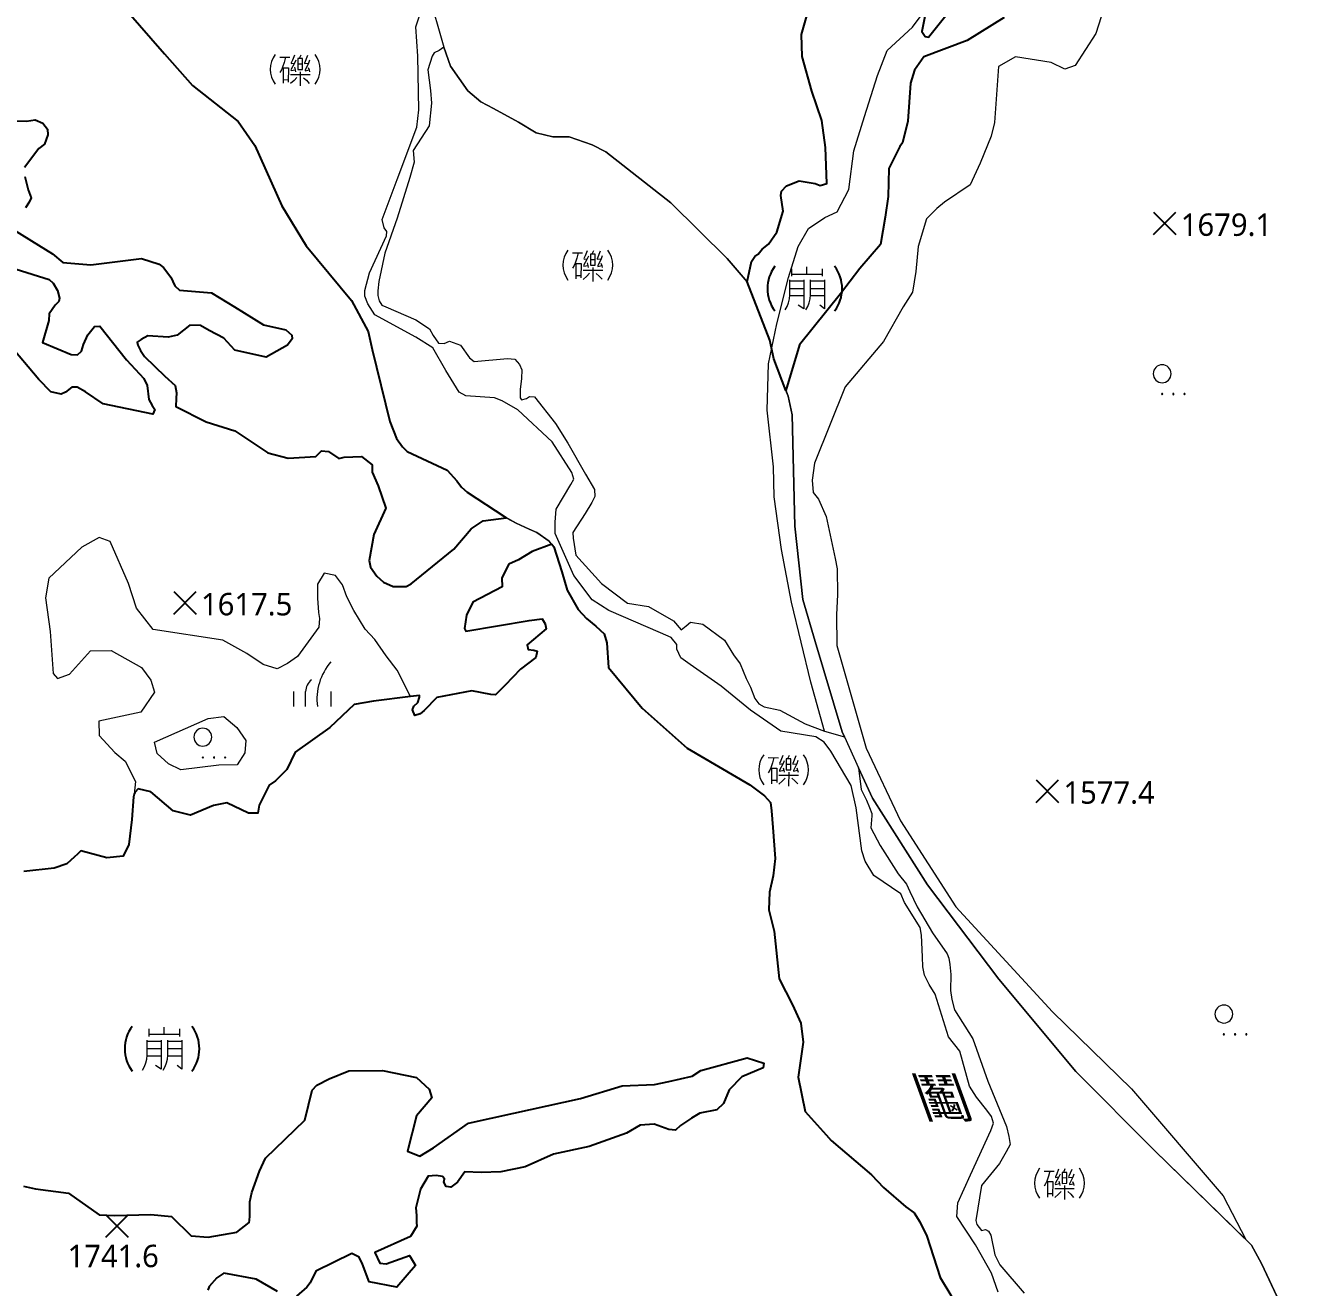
# Model space of a CAD drawing. Header units: metres. Extents: x 232867 to 235443, y 2535802 to 2538582.
# Drawn here: x 234723.9 to 235154.1, y 2537856.5 to 2538278.7 of the extents above; entities that cross this region are included whole.
import ezdxf
from ezdxf.enums import TextEntityAlignment as Align

# ---------------------------------------------------------------- set-up
doc = ezdxf.new("R2010")
doc.units = ezdxf.units.M
for name, color, linetype, lineweight in [('9510101', 5, 'Continuous', 20), ('9510104', 5, 'Continuous', 20), ('9510109', 4, 'Continuous', 20), ('9710500', 3, 'Continuous', 20), ('9720000', 3, 'Continuous', 20)]:
    doc.layers.add(name, color=color, linetype=linetype, lineweight=lineweight)
doc.layers.add('9540203', color=34, linetype='Continuous', lineweight=20, true_color=0xa55200)
doc.layers.add('9790201', color=34, linetype='145', lineweight=20, true_color=0xa55200)
doc.layers.add('9810200', color=7, linetype='Continuous')
doc.layers.add('9820205', color=34, linetype='Continuous', true_color=0xa55200)
doc.styles.add('LMP', font='')
doc.styles.get('LMP').set_extended_font_data('Microsoft JhengHei')
doc.linetypes.add('145', pattern='A,0,-7.5,[10,base.shx,S=1,R=0,X=0,Y=0]', length=7.5)

# ---------------------------------------------------------------- blocks, each defined once
blk = doc.blocks.new('95423')
at = {"linetype": 'Continuous'}
for points in [[(-8.038459, 4.930951, 0.333333), (-8.038459, -5.069049)], [(5.294874, -5.069049, 0.333333), (5.294874, 4.930951)]]:
    blk.add_lwpolyline(points, format="xyb", dxfattribs=at)
for points in [[(-1.658659, 4.693477), (-2.248486, 3.049291), (-2.745182, 2.087597), (-2.667573, 1.87044), (-1.565528, 2.041063)], [(0.467822, 4.7245), (-0.028874, 3.576672)], [(2.765042, 4.569388), (1.694041, 2.056575), (1.756128, 1.854929), (3.044434, 1.979019)], [(-6.517338, 4.020808), (-3.120598, 3.98995)], [(-4.649285, 4.003837), (-5.035124, 2.261878), (-5.652713, 0.610952), (-6.007826, -0.237655), (-6.486458, -1.086262)], [(-5.703949, 0.488515), (-3.645549, 0.487518), (-3.691487, -4.344848)], [(-5.412274, 0.488373), (-5.381306, -4.711387)], [(-1.177484, 2.956224), (-1.565528, 2.041063), (-2.791747, -0.20806), (-2.714138, -0.47175), (-1.348224, -0.20806)], [(-1.565528, 0.629545), (-1.348224, -0.20806), (-1.22405, -0.844019)], [(-0.510049, 3.545649), (-0.510049, -0.130504), (1.07317, -0.099481), (1.07317, 3.56116), (-0.028874, 3.576672), (-0.510049, 3.545649)], [(-0.510049, 1.823907), (1.07317, 1.792884)], [(3.416956, 3.018268), (3.044434, 1.979019), (1.926867, -0.316638), (1.973432, -0.533795), (3.308304, -0.223571)], [(3.01339, 0.536478), (3.308304, -0.223571), (3.463521, -0.85953)], [(-3.685038, -3.666464), (-5.358978, -3.619674)], [(-2.962791, -1.812378), (3.587391, -1.812378)], [(-0.851832, -2.836116), (-1.705529, -3.766788), (-2.931747, -4.852571)], [(0.327822, -0.850683), (0.281257, -5.550575)], [(1.398823, -2.851627), (2.392216, -3.735766), (3.354564, -4.790527)]]:
    blk.add_lwpolyline(points)
blk = doc.blocks.new('98225')
at = {"lineweight": 0}
for points in [[(-4.3718, 4.121213), (-4.3718, 6.620776)], [(5.936866, 4.746473), (4.999714, 4.746473), (0.313957, 4.746473), (-4.3718, 4.746473)], [(0.625848, 7.246036), (0.625848, 4.746473)], [(5.936866, 4.121213), (5.936866, 6.620776)], [(-6.557994, -7.127561), (-5.892824, -5.979033), (-5.403554, -4.744772), (-5.10201, -3.451385), (-4.997061, -2.128435), (-4.997061, -1.815065), (-4.997061, 2.87217)], [(-4.997061, 2.558801), (-0.311303, 2.558801), (-0.311303, -2.128435), (-0.311303, -6.81567), (-2.185606, -5.565149)], [(-4.997061, 0.059238), (-0.311303, 0.059238)], [(-0.311303, 2.87217), (-0.311303, 2.558801)], [(0.313957, -7.127561), (0.979128, -5.979033), (1.468397, -4.744772), (1.769941, -3.451385), (1.876369, -2.128435), (1.876369, 2.558801), (1.876369, 2.87217)], [(1.876369, 2.558801), (6.560648, 2.558801)], [(1.876369, 0.059238), (6.560648, 0.059238)], [(6.560648, 2.87217), (6.560648, -1.815065), (6.560648, -6.503779), (6.560648, -6.81567), (4.999714, -5.565149)], [(-0.311303, -2.440326), (-4.997061, -2.440326)], [(6.560648, -2.440326), (1.876369, -2.440326)]]:
    blk.add_lwpolyline(points, dxfattribs=at)
for start, end in [(143.130102, 216.869898), (323.130102, 36.869898)]:
    blk.add_arc((0, 0), 12.5, start, end)
blk = doc.blocks.new('97132')
at = {"linetype": 'Continuous'}
for points in [[(-3.2, 6.8, 1), (2.8, 6.8, 1)], [(-0.4, 0, 1), (0, 0, 1)], [(3.35, 0, 1), (3.75, 0, 1)], [(7.1, 0, 1), (7.5, 0, 1)]]:
    blk.add_lwpolyline(points, format="xyb", close=True, dxfattribs=at)
blk = doc.blocks.new('97200')
at = {"linetype": 'Continuous'}
for points in [[(6.25, 15, 0.214635), (1.75, 0)], [(-0.25, 9, 0.201941), (-2.25, 5)]]:
    blk.add_lwpolyline(points, format="xyb", dxfattribs=at)
for points in [[(-6.25, 5), (-6.25, 0)], [(-2.25, 0), (-2.25, 5)], [(6.25, 5), (6.25, 0)]]:
    blk.add_lwpolyline(points, dxfattribs=at)
blk = doc.blocks.new('98120')
at = {"linetype": 'Continuous'}
for points in [[(-3.75, -3.75), (3.75, 3.75)], [(-3.75, 3.75), (3.75, -3.75)]]:
    blk.add_lwpolyline(points, dxfattribs=at)

msp = doc.modelspace()

# ---------------------------------------------------------------- linework, layer by layer
at = {"layer": '9510101', "lineweight": 0, "flags": 128}
for points in [[(234858.60208, 2538290.006948), (234863.83358, 2538271.552748), (234862.30268, 2538270.406548), (234860.62828, 2538269.661648), (234859.90738, 2538268.486448), (234858.48398, 2538263.944148), (234859.41808, 2538257.083548), (234859.74568, 2538252.848348), (234858.93238, 2538245.242348), (234853.59408, 2538237.013548), (234853.91918, 2538233.070548), (234852.50068, 2538227.943748), (234848.23038, 2538214.316848), (234844.09028, 2538202.590848), (234842.12378, 2538193.075348), (234841.71108, 2538190.002948), (234841.72448, 2538188.395548), (234842.17748, 2538186.645648), (234843.06648, 2538185.191848), (234844.38648, 2538184.618448), (234854.50568, 2538180.319648), (234859.06118, 2538177.289248), (234860.24848, 2538175.107148), (234862.02398, 2538172.491748), (234863.89848, 2538172.410048), (234865.68058, 2538173.170248), (234869.41738, 2538171.860448), (234872.43378, 2538167.564148), (234873.93398, 2538166.384548), (234885.10348, 2538167.372948), (234887.63948, 2538167.096248), (234889.14458, 2538165.320648), (234889.90448, 2538163.538748), (234889.77898, 2538160.706148), (234889.36288, 2538156.976948), (234889.38638, 2538154.145648), (234889.83838, 2538153.553348), (234891.47398, 2538154.014248), (234892.51218, 2538154.619148), (234894.15268, 2538154.483948), (234901.23118, 2538145.602048), (234905.30928, 2538139.079248), (234911.20798, 2538128.697148), (234914.23178, 2538123.506748), (234914.40058, 2538121.123748), (234913.37348, 2538119.177748), (234911.16898, 2538115.433448), (234907.04818, 2538109.139648), (234907.06428, 2538107.202448), (234908.00548, 2538101.547348), (234916.57908, 2538092.081948), (234925.27828, 2538085.449148), (234932.29248, 2538084.316048), (234940.67758, 2538079.617948), (234943.23698, 2538076.509948), (234944.86518, 2538077.864848), (234946.34548, 2538079.069548), (234950.52318, 2538078.508748), (234957.72228, 2538073.055448), (234960.74358, 2538068.163048), (234963.00368, 2538065.201548), (234964.98188, 2538060.300348), (234966.49688, 2538057.332648), (234967.86908, 2538053.618548), (234969.22518, 2538051.841648), (234971.02208, 2538050.813648), (234976.24798, 2538049.665448), (234984.78078, 2538045.117548), (234991.20998, 2538042.638348), (234997.86958, 2538040.795848), (235002.62428, 2538030.375148), (235003.43008, 2538023.079648), (235005.24808, 2538019.518348), (235006.31098, 2538017.142948), (235007.07348, 2538015.062948), (235007.07968, 2538014.317948), (235006.66598, 2538010.290748), (235009.84498, 2538004.356448), (235015.88528, 2537994.869648), (235018.59618, 2537991.464948), (235019.80938, 2537988.941748), (235022.23588, 2537983.895248), (235027.37578, 2537975.146048), (235032.20278, 2537968.182548), (235032.81118, 2537966.697448), (235033.12658, 2537964.613648), (235033.45308, 2537961.188848), (235033.34858, 2537955.823048), (235033.82038, 2537952.846448), (235034.74298, 2537949.426648), (235040.78568, 2537939.641848), (235045.82108, 2537925.526748), (235052.05738, 2537910.378648), (235052.83098, 2537906.957648), (235053.30028, 2537904.279048), (235051.97888, 2537901.883548), (235049.77558, 2537897.990248), (235043.72608, 2537890.636948), (235041.88648, 2537878.848348), (235042.19568, 2537877.509748), (235043.70198, 2537875.585148), (235045.04078, 2537875.894448), (235046.08888, 2537875.307148), (235046.84518, 2537873.972348), (235048.24088, 2537867.426948), (235049.90858, 2537864.013348), (235058.03518, 2537854.544248)], [(235049.35188, 2537854.884948), (235047.10388, 2537861.303048), (235041.75828, 2537870.767148), (235035.53498, 2537880.223948), (235035.78968, 2537884.761248), (235040.09998, 2537894.160648), (235046.85198, 2537908.993648), (235047.70898, 2537911.487948), (235047.10548, 2537913.677248), (235045.47808, 2537915.857948), (235042.07688, 2537920.218148), (235039.70578, 2537923.855548), (235036.53608, 2537935.532548), (235032.69238, 2537940.327948), (235028.18418, 2537954.626948), (235026.25558, 2537957.829148), (235024.61958, 2537961.033848), (235024.15758, 2537963.809648), (235023.98318, 2537967.172948), (235023.63078, 2537974.338548), (235023.16998, 2537976.967948), (235017.98038, 2537985.263048), (235016.78568, 2537988.178948), (235007.66358, 2537994.392648), (235004.84388, 2537999.196648), (235003.64548, 2538002.551348), (235001.76918, 2538017.018948), (235000.09768, 2538024.465948), (234993.27218, 2538035.965748), (234991.05228, 2538039.019248), (234988.25818, 2538040.751248), (234976.53838, 2538042.700448), (234966.38618, 2538049.636948), (234956.66298, 2538057.747548), (234946.21578, 2538064.974148), (234943.12548, 2538067.142548), (234941.78448, 2538070.057148), (234941.77108, 2538071.666248), (234939.84978, 2538073.990848), (234936.32558, 2538075.570348), (234919.00048, 2538083.031548), (234913.41118, 2538086.641748), (234907.34518, 2538094.783148), (234901.08398, 2538108.774748), (234901.05218, 2538112.578248), (234901.45438, 2538116.970548), (234906.35968, 2538125.204548), (234907.36898, 2538126.968648), (234906.61928, 2538129.156748), (234900.09608, 2538139.488748), (234888.59548, 2538150.217648), (234883.30358, 2538153.245148), (234880.80828, 2538154.248248), (234871.14738, 2538154.898148), (234868.94338, 2538156.049848), (234864.49378, 2538163.327148), (234860.18798, 2538170.898248), (234854.45238, 2538174.507248), (234840.78448, 2538181.999348), (234838.41338, 2538185.636748), (234837.36738, 2538188.261248), (234837.35158, 2538190.162948), (234838.91178, 2538196.027948), (234844.66058, 2538208.365448), (234844.79468, 2538209.829548), (234843.90598, 2538211.138648), (234843.15128, 2538213.911948), (234848.16008, 2538227.267248), (234854.74378, 2538244.732148), (234855.42638, 2538250.589748), (234855.12988, 2538268.581748), (234854.46288, 2538278.378048), (234855.74648, 2538282.338848)]]:
    msp.add_lwpolyline(points, dxfattribs=at).dxf.unprotected_set("ltscale", 0)
at = {"layer": '9510104', "lineweight": 0, "flags": 128}
msp.add_lwpolyline([(234991.209976, 2538042.638355), (234986.619494, 2538059.01218), (234980.111185, 2538085.842317), (234976.85703, 2538103.458004), (234974.416511, 2538121.073691), (234974.145299, 2538131.101158), (234971.975991, 2538150.072003), (234972.518414, 2538165.519711), (234975.299104, 2538178.983478), (234979.211255, 2538194.451526), (234982.44268, 2538204.820275), (234985.848236, 2538210.914869), (234991.361195, 2538214.542244), (234995.481969, 2538216.417584), (234999.325184, 2538223.942809), (235000.991773, 2538236.83918), (235004.560916, 2538248.333379), (235008.938821, 2538262.079945), (235012.179708, 2538270.380344), (235020.624387, 2538278.251934), (235026.235678, 2538285.745042)], dxfattribs=at).dxf.unprotected_set("ltscale", 0)
at = {"layer": '9510109', "lineweight": 0, "flags": 128}
for points in [[(235033.444314, 2537853.861148), (235029.936314, 2537859.855348), (235025.398914, 2537873.650748), (235023.055714, 2537878.496348), (235021.253714, 2537881.446948), (235018.448714, 2537883.514148), (235010.981314, 2537889.986148), (235006.930114, 2537894.193748), (234993.485714, 2537905.607548), (234991.765214, 2537907.565748), (234984.782614, 2537915.343148), (234982.444214, 2537926.886648), (234984.084814, 2537938.588848), (234983.283914, 2537944.923248), (234980.504714, 2537951.052948), (234976.031314, 2537959.788948), (234974.308314, 2537975.764948), (234972.608314, 2537982.820148), (234972.828914, 2537988.764148), (234973.987514, 2537994.223348), (234974.725514, 2538000.018748), (234973.966914, 2538010.412548), (234973.426914, 2538015.941948), (234973.180714, 2538018.729948), (234971.181314, 2538021.022348), (234966.179114, 2538024.723748), (234945.276614, 2538036.963948), (234930.141914, 2538050.324548), (234918.901314, 2538063.919348), (234918.421914, 2538072.232548), (234917.422114, 2538075.172148), (234914.718914, 2538077.804348), (234911.543314, 2538080.395748), (234908.749514, 2538083.312348), (234905.060114, 2538089.875148), (234903.347514, 2538095.986748), (234900.625314, 2538104.282948), (234899.094114, 2538106.285548), (234894.930914, 2538109.173348), (234892.395914, 2538110.245748), (234888.032514, 2538112.286748), (234884.235514, 2538114.319948), (234871.599914, 2538122.655148), (234869.686714, 2538124.332548), (234868.156714, 2538126.429748), (234864.946314, 2538129.965748), (234851.528114, 2538136.234348), (234849.990514, 2538137.765348), (234847.951114, 2538140.624748), (234845.760114, 2538146.270548), (234839.849914, 2538170.420748), (234838.560314, 2538176.384948), (234832.985914, 2538186.749148), (234817.792514, 2538205.077148), (234809.567714, 2538218.497148), (234800.629914, 2538238.629148), (234794.977514, 2538246.681348), (234779.747714, 2538258.732548), (234770.351714, 2538269.289548), (234749.057114, 2538293.882348)], [(234858.602114, 2538290.006948), (234863.833614, 2538271.552748), (234866.107514, 2538265.186148), (234871.899714, 2538256.970148), (234876.224914, 2538253.198748), (234880.469514, 2538251.005548), (234888.803514, 2538246.468348), (234894.708314, 2538242.879348), (234900.286714, 2538241.532948), (234905.781714, 2538241.560748), (234913.479714, 2538238.914148), (234918.078114, 2538236.563548), (234939.829714, 2538219.486148), (234958.609914, 2538200.871948), (234965.322914, 2538192.999548), (234972.898114, 2538173.467548), (234974.240514, 2538167.294948), (234979.009314, 2538154.769348), (234980.401914, 2538148.545148), (234981.229114, 2538111.250548), (234983.904714, 2538086.697948), (234988.093514, 2538072.654148), (234997.104714, 2538042.472348), (234997.869614, 2538040.795848), (235002.624314, 2538030.375148), (235007.239114, 2538020.261148), (235025.627114, 2537991.275948), (235049.525314, 2537959.622548), (235075.265114, 2537928.707348), (235101.523714, 2537902.413948), (235134.119914, 2537870.643748), (235137.395914, 2537864.496148), (235148.826514, 2537840.283748)]]:
    msp.add_lwpolyline(points, dxfattribs=at).dxf.unprotected_set("ltscale", 0)
at = {"layer": '9790201', "flags": 128}
for points in [[(235165.338269, 2538569.261751), (235136.04634, 2538531.748751), (235133.773789, 2538527.398361), (235133.23136, 2538523.352824), (235135.566616, 2538520.488726), (235135.898027, 2538515.585587), (235133.653066, 2538508.060822), (235131.940501, 2538505.735913), (235121.863586, 2538502.178032), (235118.430931, 2538498.393953), (235116.442135, 2538494.623434), (235110.661353, 2538461.956994), (235108.237981, 2538441.732019), (235106.550498, 2538436.521315), (235105.726822, 2538431.607327), (235108.179963, 2538415.179993), (235111.117845, 2538409.435525), (235114.053219, 2538403.979636), (235122.786602, 2538395.980775), (235127.770969, 2538387.369497), (235128.998794, 2538379.01154), (235129.947879, 2538369.496553), (235123.783015, 2538347.793423), (235121.784186, 2538345.177222), (235120.069112, 2538343.140892), (235112.601177, 2538338.453103), (235109.145948, 2538337.266239), (235103.933006, 2538338.948897), (235093.474517, 2538346.065746), (235087.405292, 2538346.585949), (235083.952572, 2538345.110505), (235080.233653, 2538341.035134), (235079.407469, 2538336.409725), (235083.201633, 2538331.827712), (235090.265091, 2538316.59809), (235089.242938, 2538301.292528), (235085.609298, 2538287.405453), (235081.953084, 2538276.115594), (235075.115364, 2538265.37306), (235071.660136, 2538264.186196), (235067.019721, 2538266.451437), (235055.16252, 2538268.360294), (235049.414674, 2538265.131676), (235048.133848, 2538246.360448), (235047.018892, 2538241.732327), (235043.342612, 2538232.751104), (235039.940056, 2538225.50407), (235031.327066, 2538219.651115), (235028.745677, 2538217.606648), (235025.310514, 2538214.111148), (235022.503058, 2538204.849482), (235021.70948, 2538196.47254), (235020.61459, 2538189.535783), (235017.480739, 2538184.600098), (235010.939316, 2538172.994537), (234998.075011, 2538157.866355), (234987.899947, 2538132.37372), (234987.083796, 2538126.593994), (234987.407682, 2538122.556593), (234989.160379, 2538120.26423), (234991.809489, 2538114.517049), (234994.820108, 2538100.403775), (234995.42775, 2538096.946246), (234995.502996, 2538088.288861), (234995.271913, 2538081.64882), (234995.362208, 2538071.259958), (235005.190153, 2538037.008499), (235016.665449, 2538012.585016), (235035.108892, 2537983.897934), (235067.47107, 2537948.703707), (235093.975042, 2537922.97836), (235124.609605, 2537887.190701), (235132.211216, 2537872.504017)], [(234965.3229, 2538192.9995), (234958.6099, 2538200.8719), (234939.8297, 2538219.4861), (234918.0781, 2538236.5635), (234913.4797, 2538238.9141), (234905.7817, 2538241.5607), (234900.2867, 2538241.5329), (234894.7083, 2538242.8793), (234888.8035, 2538246.4683), (234880.4695, 2538251.0055), (234876.2249, 2538253.1987), (234871.8997, 2538256.9701), (234866.1075, 2538265.1861), (234863.833623, 2538271.552724)], [(234997.86963, 2538040.795831), (234997.1047, 2538042.4723), (234988.0935, 2538072.6541), (234983.9047, 2538086.6979), (234981.2291, 2538111.2505), (234980.4019, 2538148.5451), (234979.0093, 2538154.7693), (234978.308077, 2538156.611113)], [(234884.669808, 2538114.087339), (234888.0325, 2538112.2867), (234892.3959, 2538110.2457), (234894.9309, 2538109.1733), (234899.0941, 2538106.2855), (234899.925595, 2538105.198019)], [(234852.643885, 2538054.201927), (234848.254775, 2538063.058752), (234844.476379, 2538067.902835), (234840.692813, 2538073.320939), (234837.501871, 2538076.73537), (234833.710553, 2538083.014503), (234831.371072, 2538087.585071), (234829.89856, 2538091.589716), (234827.572001, 2538094.725234), (234823.829786, 2538095.551178), (234821.565252, 2538091.798457), (234821.606601, 2538087.206298), (234821.937802, 2538082.329827), (234822.243159, 2538080.323457), (234821.981736, 2538077.450658), (234814.887946, 2538067.624847), (234811.461425, 2538065.29638), (234808.029735, 2538063.541934), (234803.420552, 2538064.933801), (234797.928895, 2538068.613651), (234789.844088, 2538073.13024), (234766.541918, 2538076.642757), (234761.019248, 2538083.766727), (234758.358905, 2538092.065725), (234752.199678, 2538106.072535), (234748.452294, 2538107.472499), (234742.735395, 2538104.261411), (234731.625045, 2538093.823795), (234730.53542, 2538087.211771), (234732.072542, 2538076.031877), (234733.060974, 2538061.976486), (234734.512812, 2538060.267921), (234738.521619, 2538061.740756), (234745.6335, 2538069.557497), (234752.527892, 2538069.622271), (234762.633901, 2538063.976534), (234765.832596, 2538059.701073), (234767.017842, 2538055.69373), (234762.481021, 2538049.049318), (234748.430815, 2538046.046972), (234748.474749, 2538041.167802), (234753.69723, 2538035.476184), (234757.17027, 2538032.638471), (234760.67949, 2538025.782619), (234760.211504, 2538021.510565)], [(235132.211216, 2537872.504017), (235101.5237, 2537902.4139), (235075.2651, 2537928.7073), (235049.5253, 2537959.6225), (235025.6271, 2537991.2759), (235007.2391, 2538020.2611), (235002.624305, 2538030.375181)], [(235143.342161, 2537851.900675), (235137.3959, 2537864.4961), (235134.1199, 2537870.6437), (235132.211216, 2537872.504017)]]:
    msp.add_lwpolyline(points, dxfattribs=at)
msp.add_lwpolyline([(234788.589915, 2538031.269274), (234775.795035, 2538029.69491), (234771.701627, 2538031.692389), (234767.886323, 2538035.146704), (234766.9793, 2538038.919172), (234784.956629, 2538046.940786), (234790.191016, 2538047.571625), (234794.591093, 2538043.831956), (234797.540924, 2538039.496979), (234797.286193, 2538035.422758), (234794.702759, 2538031.326671)], close=True, dxfattribs=at)
at = {"layer": '9820205', "flags": 128}
for points in [[(234719.3911, 2538331.5199), (234728.0393, 2538321.5395), (234749.0571, 2538293.8823), (234770.3517, 2538269.2895), (234779.7477, 2538258.7325), (234794.9775, 2538246.6813), (234800.6299, 2538238.6291), (234809.5677, 2538218.4971), (234817.7925, 2538205.0771), (234832.9859, 2538186.7491), (234838.5603, 2538176.3849), (234839.8499, 2538170.4207), (234845.7601, 2538146.2705), (234847.9511, 2538140.6247), (234849.9905, 2538137.7653), (234851.5281, 2538136.2343), (234864.9463, 2538129.9657), (234868.1567, 2538126.4297), (234869.6867, 2538124.3325), (234871.5999, 2538122.6551), (234884.2355, 2538114.3199), (234884.669808, 2538114.087339)], [(235024.726861, 2538281.863654), (235023.746954, 2538276.824155), (235024.936082, 2538275.075894), (235025.964384, 2538274.93893), (235038.882401, 2538291.041667)], [(234965.3229, 2538192.9995), (234966.766467, 2538199.876636), (234967.941846, 2538201.522437), (234968.976348, 2538202.275225), (234970.300446, 2538203.922422), (234972.516863, 2538205.577996), (234975.307244, 2538209.616801), (234977.327883, 2538216.62068), (234976.537227, 2538221.963399), (234976.822902, 2538223.303617), (234978.443133, 2538225.102209), (234982.741625, 2538226.777331), (234988.103377, 2538225.93598), (234989.745829, 2538225.208325), (234991.970089, 2538225.972283), (234991.56677, 2538238.006317), (234990.297276, 2538247.059917), (234986.939171, 2538256.836983), (234983.714099, 2538268.39868), (234983.500022, 2538275.827423), (234986.962108, 2538288.046362)], [(235051.291289, 2538281.48133), (235038.887032, 2538273.740689), (235024.408214, 2538268.326472), (235021.365633, 2538263.899341), (235019.936941, 2538259.487363), (235019.03248, 2538246.742947), (235017.329374, 2538239.519926), (235016.456572, 2538238.335074), (235012.694178, 2538230.945638), (235012.482228, 2538221.530381), (235011.512466, 2538214.608409), (235009.973285, 2538205.474857), (235002.977994, 2538197.466742), (234996.575302, 2538189.022943), (234982.888102, 2538171.979984), (234978.308077, 2538156.611113)], [(234715.067934, 2538246.877947), (234724.148366, 2538246.764667), (234727.060217, 2538247.229102), (234729.694866, 2538246.088344), (234731.171046, 2538244.062559), (234731.333822, 2538242.17012), (234730.194955, 2538239.099929), (234728.312771, 2538237.625341), (234723.557939, 2538231.315988)], [(234723.58538, 2538228.256758), (234724.792198, 2538223.751713), (234725.690451, 2538221.137737), (234725.120364, 2538219.67548), (234723.825255, 2538217.76934)], [(234717.902807, 2538211.594704), (234732.856874, 2538202.41109), (234736.381935, 2538199.530421), (234745.720244, 2538198.744044), (234762.614731, 2538200.79679), (234768.573408, 2538198.962278), (234770.050012, 2538197.804077), (234772.424626, 2538194.603185), (234773.770332, 2538191.685643), (234775.396168, 2538190.235826), (234786.108064, 2538189.310904), (234793.773833, 2538184.694632), (234803.505275, 2538178.632675), (234810.998239, 2538176.944964), (234812.919919, 2538175.204908), (234813.078318, 2538173.887813), (234811.483912, 2538171.821704), (234804.335247, 2538167.79879), (234793.903481, 2538170.191436), (234790.202804, 2538174.112416), (234785.341011, 2538176.703904), (234782.391315, 2538178.437271), (234778.861056, 2538178.55104), (234774.627097, 2538175.131797), (234771.544517, 2538174.515105), (234764.776765, 2538174.892326), (234762.581672, 2538173.696238), (234761.266191, 2538172.80228), (234761.422418, 2538171.775214), (234762.320403, 2538170.02045), (234763.662131, 2538167.975987), (234770.485004, 2538161.428082), (234773.894471, 2538158.374511), (234774.3579, 2538155.880997), (234774.227922, 2538153.969643), (234774.104505, 2538151.323683), (234784.297474, 2538146.129838), (234793.882598, 2538143.134283), (234804.977489, 2538135.74491), (234811.757053, 2538134.045399), (234821.016602, 2538134.573186), (234822.911054, 2538136.501117), (234825.26631, 2538136.229377), (234828.669216, 2538133.910411), (234830.429752, 2538134.36775), (234836.310018, 2538134.569924), (234839.8639, 2538131.811577), (234839.886211, 2538129.313919), (234841.838407, 2538124.777324), (234844.40501, 2538117.307834), (234840.366648, 2538108.453895), (234838.826644, 2538099.770359), (234839.287448, 2538097.570688), (234841.373561, 2538094.504685), (234843.597526, 2538092.46851), (234846.845518, 2538091.029689), (234851.256702, 2538091.071129), (234852.866262, 2538091.96785), (234867.173763, 2538103.563062), (234872.994972, 2538110.376683), (234876.941414, 2538113.058558), (234884.669808, 2538114.087339)], [(234720.749583, 2538197.276646), (234731.71378, 2538193.784886), (234733.10888, 2538192.553626), (234734.515371, 2538190.078091), (234735.230009, 2538187.596049), (234734.963394, 2538186.487425), (234733.72945, 2538185.231438), (234731.818842, 2538182.309912), (234731.700724, 2538180.096567), (234729.553881, 2538172.748352), (234739.139434, 2538168.690567), (234741.21626, 2538168.571836), (234742.588575, 2538169.829124), (234743.260176, 2538172.047674), (234744.75314, 2538175.241802), (234746.941755, 2538178.027678), (234748.739309, 2538178.182849), (234757.69883, 2538166.929417), (234763.430257, 2538160.62315), (234764.558741, 2538158.283265), (234765.155261, 2538153.587879), (234766.279948, 2538151.662753), (234767.122831, 2538150.288034), (234766.444901, 2538148.760747), (234749.807505, 2538152.19915), (234743.959226, 2538156.153819), (234741.176623, 2538157.786824), (234739.377803, 2538157.769906), (234737.179062, 2538156.090051), (234735.801684, 2538155.385773), (234732.334821, 2538156.182755), (234728.284096, 2538160.292595), (234718.210014, 2538172.365132)], [(234978.308077, 2538156.611113), (234974.2405, 2538167.2949), (234972.8981, 2538173.4675), (234965.3229, 2538192.9995)], [(234899.925595, 2538105.198019), (234893.36795, 2538102.745966), (234888.756699, 2538100.013378), (234885.630044, 2538098.489969), (234883.277467, 2538093.985723), (234883.303951, 2538090.997865), (234873.480725, 2538085.825858), (234871.425862, 2538081.473812), (234870.717993, 2538076.985006), (234871.174495, 2538076.092861), (234892.375724, 2538079.728234), (234896.7078, 2538080.217122), (234897.768998, 2538078.583627), (234898.082602, 2538076.943113), (234891.70096, 2538071.504607), (234892.01324, 2538070.013486), (234893.959634, 2538069.732949), (234895.008915, 2538069.44399), (234894.578897, 2538067.348278), (234889.529683, 2538063.416335), (234884.344192, 2538057.989059), (234881.082584, 2538054.820925), (234879.586071, 2538054.95628), (234873.146164, 2538056.091061), (234861.502227, 2538053.890066), (234857.204581, 2538049.516963), (234855.86818, 2538048.458578), (234854.07925, 2538047.844162), (234853.31444, 2538049.77925), (234853.752404, 2538050.978604), (234855.08748, 2538052.186381), (234855.669666, 2538053.984711), (234855.664369, 2538054.582282), (234852.643885, 2538054.201927)], [(234899.925595, 2538105.198019), (234900.6253, 2538104.2829), (234903.3475, 2538095.9867), (234905.0601, 2538089.8751), (234908.7495, 2538083.3123), (234911.5433, 2538080.3957), (234914.7189, 2538077.8043), (234917.4221, 2538075.1721), (234918.4219, 2538072.2325), (234918.9013, 2538063.9193)], [(234918.9013, 2538063.9193), (234930.1419, 2538050.324508), (234945.276604, 2538036.963954), (234966.1791, 2538024.7237)], [(234852.643885, 2538054.201927), (234840.279811, 2538052.644978), (234833.859767, 2538051.538866), (234825.703761, 2538043.842621), (234814.112792, 2538035.665911), (234811.323577, 2538029.812917), (234807.46919, 2538026.041597), (234805.389167, 2538024.528015), (234802.008496, 2538017.922442), (234801.583775, 2538015.229159), (234798.443878, 2538015.199679), (234791.23519, 2538018.717727), (234786.757568, 2538017.779256), (234779.010392, 2538014.569009), (234773.315432, 2538016.009594), (234765.782546, 2538022.363299), (234761.586747, 2538023.369743), (234760.401189, 2538022.16337), (234760.211504, 2538021.510565)], [(234966.1791, 2538024.7237), (234971.1813, 2538021.0223), (234973.1807, 2538018.7299), (234973.4269, 2538015.9419), (234973.9669, 2538010.4125), (234974.7255, 2538000.0187), (234973.9875, 2537994.2233), (234972.8289, 2537988.7641), (234972.6083, 2537982.8201), (234974.3083, 2537975.7649), (234976.0313, 2537959.7889)], [(234760.211504, 2538021.510565), (234759.965874, 2538020.665229), (234759.435332, 2538013.040578), (234758.462855, 2538004.66475), (234756.553538, 2538000.762286), (234751.025311, 2538000.262168), (234742.332027, 2538002.571035), (234741.294664, 2538001.515458), (234740.255977, 2538000.609274), (234737.735342, 2537998.195124), (234733.411212, 2537996.809878), (234723.253195, 2537995.668671)], [(234976.0313, 2537959.7889), (234980.504735, 2537951.052947), (234983.283886, 2537944.923298), (234984.084784, 2537938.588822), (234982.444222, 2537926.886656), (234984.782635, 2537915.343118), (234991.765199, 2537907.565701)], [(234723.230983, 2537890.40973), (234727.225608, 2537889.451742), (234738.200326, 2537887.990426), (234748.514223, 2537880.834422), (234753.783607, 2537880.599461), (234765.73948, 2537880.8539), (234772.720846, 2537880.208372), (234779.327358, 2537873.728629), (234785.025055, 2537873.355475), (234794.548301, 2537875.009202), (234798.648361, 2537878.176355), (234798.784344, 2537878.888692), (234798.91269, 2537880.45423), (234798.901234, 2537881.734032), (234798.88596, 2537883.440434), (234798.870686, 2537885.146836), (234799.554418, 2537888.281921), (234802.195369, 2537895.417317), (234804.150041, 2537899.702029), (234817.275027, 2537912.482111), (234819.748174, 2537922.460174), (234821.298716, 2537924.181275), (234825.407686, 2537926.353027), (234832.075083, 2537928.975431), (234843.320494, 2537929.080989), (234854.72989, 2537926.770481), (234858.893592, 2537922.827625), (234859.77313, 2537919.991638), (234854.702099, 2537913.971128), (234851.676111, 2537902.139117), (234855.819447, 2537900.471464), (234860.350366, 2537903.216026), (234872.092613, 2537911.432339), (234887.294464, 2537914.845915), (234909.600936, 2537919.748301), (234923.514027, 2537924.003053), (234934.329851, 2537924.389003), (234939.160738, 2537925.429834), (234946.974548, 2537927.209727), (234949.804941, 2537929.085053), (234965.283848, 2537933.354502), (234970.851927, 2537931.558011), (234970.723582, 2537929.992472), (234963.490616, 2537926.938123), (234959.258392, 2537922.632032), (234957.448612, 2537918.064256), (234955.190153, 2537915.909875), (234949.505184, 2537914.861026), (234946.673518, 2537913.1279), (234942.994135, 2537910.675756), (234941.299973, 2537909.09552), (234939.162222, 2537909.359878), (234934.163531, 2537911.161714), (234929.468627, 2537910.833219), (234924.937708, 2537908.088658), (234912.449359, 2537903.705069), (234900.515124, 2537901.033226), (234891.01479, 2537896.819896), (234882.915013, 2537895.179532), (234876.368325, 2537894.975867), (234870.814248, 2537895.208157), (234868.424897, 2537891.772637), (234866.16262, 2537890.044856), (234864.594257, 2537890.314558), (234863.869794, 2537891.729879), (234864.001958, 2537892.868817), (234863.426206, 2537893.574473), (234861.287183, 2537893.981031), (234858.585136, 2537893.671243), (234856.061076, 2537889.381186), (234854.408917, 2537883.108344), (234854.716522, 2537880.551413), (234854.736888, 2537878.276211), (234854.748343, 2537876.996409), (234852.643687, 2537873.563562), (234840.733636, 2537868.189916), (234842.378922, 2537864.625844), (234844.539749, 2537864.358622), (234852.285289, 2537867.162462), (234854.329032, 2537863.875471), (234848.061903, 2537856.629366), (234838.836674, 2537858.411524), (234836.626075, 2537864.284383), (234835.454576, 2537866.573333), (234832.997046, 2537867.843995), (234820.961756, 2537861.981241), (234819.125709, 2537858.082868), (234817.987391, 2537856.634727), (234814.560952, 2537853.583912)], [(234991.7652, 2537907.5657), (234993.4857, 2537905.6075), (235006.9301, 2537894.1937), (235010.9813, 2537889.9861), (235018.4487, 2537883.5141), (235021.2537, 2537881.4469), (235023.0557, 2537878.4963), (235025.3989, 2537873.6507), (235029.9363, 2537859.8553), (235033.4443, 2537853.8611), (235040.3743, 2537846.0277), (235043.7845, 2537843.3353), (235047.5385, 2537840.8099)], [(234808.215975, 2537855.105598), (234800.984717, 2537859.206403), (234790.174201, 2537861.261183), (234787.88608, 2537859.658509), (234785.321674, 2537856.759527), (234784.900229, 2537855.605603)]]:
    msp.add_lwpolyline(points, dxfattribs=at)

# ---------------------------------------------------------------- block references
at = {"layer": '9540203'}
for p in [(234815.4666, 2538264.1897), (234913.3999, 2538198.6991), (234978.892884, 2538029.787768), (235071.2057, 2537891.4279)]:
    msp.add_blockref('95423', p, dxfattribs=at)
at = {"layer": '9710500'}
for p in [(235104.3873, 2538155.4543), (234783.374738, 2538033.853342), (235125.03923, 2537941.17211)]:
    msp.add_blockref('97132', p, dxfattribs=at)
at = {"layer": '9720000'}
msp.add_blockref('97200', (234819.794, 2538050.8754), dxfattribs=at)
at = {"layer": '9810200'}
for p in [(235105.051, 2538212.5969, 1679.092615), (234777.1991, 2538085.5942, 1617.484697), (235065.7648, 2538022.5717, 1577.353126), (234754.4665, 2537877.0369, 1741.592717)]:
    msp.add_blockref('98120', p, dxfattribs=at)
at = {"layer": '9820205'}
for p in [(234984.603281, 2538190.760685), (234769.5538, 2537936.3558)]:
    msp.add_blockref('98225', p, dxfattribs=at)

# ---------------------------------------------------------------- texts
at = {"layer": '9510101', "style": 'LMP', "oblique": 340}
msp.add_text('鬮', height=13, dxfattribs=at).set_placement((235033.02849, 2537920.046874), align=Align.MIDDLE)
at = {"layer": '9810200', "style": 'LMP'}
for s, p in [('1679.1', (235110.424213, 2538208.398822, 1679.092615)), ('1617.5', (234782.572313, 2538081.396122, 1617.484697)), ('1577.4', (235071.138013, 2538018.373622, 1577.353126)), ('1741.6', (234737.912122, 2537863.264199, 1741.592717))]:
    msp.add_text(s, height=7.5, dxfattribs=at).set_placement(p)

doc.saveas('drawing.dxf')
